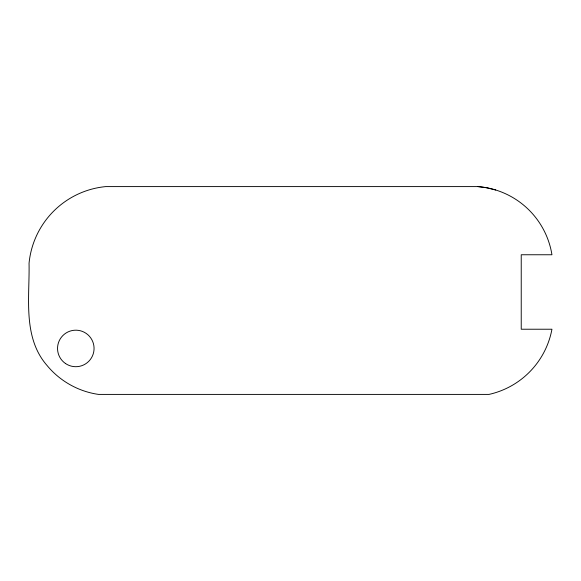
<?xml version="1.0" encoding="UTF-8"?>
<svg xmlns="http://www.w3.org/2000/svg" width="581" height="581" viewBox="0 0 581 581"><rect width="100%" height="100%" fill="white"/><g stroke="black" fill="none" stroke-linecap="round" stroke-linejoin="round"><path stroke-width="0.87" d="M477.945 186.595L105.727 186.595A85.284 85.284 0 0 0 29.05 263.273C29.769 297.334 22.427 337.372 47.119 365.572C59.945 381.129 78.588 391.579 98.545 394.405L489.02 394.405A82.248 82.248 0 0 0 551.95 329.224L521.23 329.224L521.23 254.761L551.95 254.761A81.347 81.347 0 0 0 477.945 186.595L486.9 187.801L495.666 189.987M65.442 363.481A18.258 18.258 0 0 0 94.006 349.9A18.258 18.258 0 0 0 67.962 331.954A18.258 18.258 0 0 0 65.442 363.481"/></g></svg>
